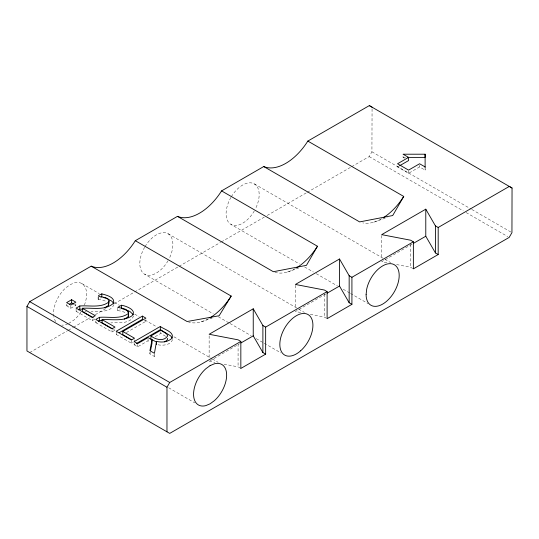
<?xml version="1.0" encoding="UTF-8"?>
<svg xmlns="http://www.w3.org/2000/svg" width="539" height="539" viewBox="0 0 539 539"><rect width="100%" height="100%" fill="white"/><g stroke="black" fill="none" stroke-linecap="round" stroke-linejoin="round"><path stroke-width="0.4" stroke-dasharray="2.69 2.02" d="M240.839 368.447L238.076 366.85L238.083 343.929M425.116 170.122L425.116 168.532L425.116 170.122L419.605 166.935L408.575 173.302L397.553 166.935L397.553 165.345M404.445 158.183L403.064 157.388L403.064 155.798M408.575 173.302L408.575 170.917M419.605 166.935L419.605 165.345M351.677 166.672L369.161 156.579L371.923 151.803L372.065 108.885M113.924 304.468C110.899 312.997 98.421 311.03 91.192 311.542M133.605 315.827C130.573 324.357 118.095 322.396 110.872 322.901M149.909 352.297L149.909 353.894L154.437 356.501L154.848 354.11M149.909 353.894L150.213 352.344M172.608 339.503C170.769 345.128 162.879 345.816 157.887 344.778M66.627 304.212L66.627 305.808L68.055 304.98M66.627 305.808L70.831 308.234L75.844 305.337L75.844 302.952M76.114 308.894L76.114 311.286L77.34 310.572M98.091 296.834L98.091 299.219L100.584 297.784M29.706 352.56L67.584 330.69M68.312 330.266L72.684 327.746M73.412 327.321L90.168 317.653M95.268 314.709L106.19 308.396M114.207 303.774L133.874 292.421M134.602 291.997L178.308 266.765M179.036 266.34L220.559 242.375M221.286 241.95L264.265 217.136M267.176 215.459L306.516 192.746M307.243 192.329L350.95 167.09M76.114 311.286L92.284 320.624L95.295 318.886L93.867 318.057M95.787 321.055L95.787 322.645L97.013 321.938M117.772 308.193L117.772 310.579L120.258 309.143M397.553 166.935L398.934 166.14M95.787 322.645L111.964 331.984L114.975 330.245L114.975 328.655M116.208 332.044L116.208 334.429L117.664 333.594M126.402 332.57L145.901 321.311L145.901 319.721M116.208 334.429L131.395 343.202L133.254 342.13M134.144 343.195L134.144 344.785L135.599 343.943M134.144 344.785L137.627 346.799L148.043 340.783L150.037 341.928M155.192 336.659L160.844 333.392L165.972 336.531M209.866 360.894L239.505 343.781M325.778 293.971L295.412 311.502L301.2 312.613M412.052 244.16L381.686 261.691L387.474 262.803M67.941 323.784L65.792 324.694A23.386 13.495 -60 0 1 61.81 325.091M68.655 323.481L74.355 319.748A23.386 13.495 -60 0 0 80.985 311.832M373.743 222.209L387.177 217.487M287.469 272.02L298.532 268.126M201.195 321.823L212.117 318.131M403.064 157.388L405.517 157.388M84.778 311.488L86.355 311.515M98.091 299.219L102.269 299.96L106.823 301.638M117.772 310.579L121.942 311.326L126.503 312.997M396.569 264.555L410.624 267.263L413.379 268.853M310.296 314.365L324.357 317.067L326.418 318.266M209.139 361.312L214.926 362.417M224.022 364.162L238.076 366.85M371.923 151.803L471.099 209.058M471.834 209.482L511.942 232.639M369.161 156.579L463.23 210.89M466.147 212.575L507.718 236.574M254.32 183.907L384.132 258.855M384.866 259.279L390.694 262.641M230.935 197.415A23.386 13.502 -60 0 0 230.935 224.419L299.489 263.995M304.589 266.946L313.341 272M316.258 273.677L337.407 285.892M343.242 289.261L349.804 293.048M350.539 293.472L368.036 303.572M168.053 233.717L297.865 308.665M298.593 309.083L304.427 312.452M144.661 247.219A23.386 13.502 -60 0 0 144.661 274.23L213.215 313.806M218.322 316.75L229.257 323.07M229.991 323.488L251.134 335.703M256.241 338.647L263.537 342.858M264.265 343.276L281.035 352.964M144.506 320.51L145.901 321.311M74.443 304.528L75.844 305.337M113.54 329.417L114.975 330.245M81.787 283.534L99.196 293.593M114.436 302.399L119.51 305.337M134.75 314.143L139.102 316.656M144.903 320.011L157.24 327.139M173.929 336.781L211.652 358.59M212.379 359.008L218.18 362.363M168.66 387.77L194.781 402.862M410.624 244.308L410.624 267.263M381.686 235.462L381.686 258.41M324.357 294.119L324.357 317.067M295.412 285.272L295.412 308.22M209.139 335.905L209.139 358.031M160.844 331.802L160.844 333.392M154.437 354.116L154.437 356.501M148.043 339.193L148.043 340.783M137.627 344.414L137.627 346.799M134.494 339.819L134.494 341.409M131.395 340.816L131.395 343.202M111.964 330.394L111.964 331.984M98.287 296.949L98.287 299.334M92.284 319.027L92.284 320.624M70.831 305.849L70.831 308.234M145.052 246.566A23.386 13.502 -60 0 1 167.663 233.508A23.386 13.502 -60 0 1 169.138 258.713M168.053 260.728A23.386 13.502 -60 0 1 144.661 274.23M231.319 196.755A23.386 13.502 -60 0 1 253.936 183.698A23.386 13.502 -60 0 1 255.412 208.903M254.32 210.917A23.386 13.502 -60 0 1 230.935 224.419M84.401 305.061A23.386 13.495 -60 0 0 74.375 282.874L70.083 284.686L65.819 287.813A23.386 13.495 -60 0 0 53.684 315.739M55.76 321.594A23.386 13.495 -60 0 1 53.799 316.501M208.472 318.717A47.425 27.381 -60 0 1 188.637 322.1M295.412 268.537A47.425 27.381 -60 0 1 274.91 272.289M381.686 218.726A47.425 27.381 -60 0 1 362.808 222.903"/><path stroke-width="0.81" d="M512.05 188.017L369.323 105.604L307.836 141.077A47.425 27.381 -60 0 1 263.739 166.544L221.576 190.894A47.425 27.381 -60 0 1 177.472 216.355L135.309 240.704A47.425 27.381 -60 0 1 91.206 266.165L29.719 301.645L26.963 306.415L26.95 350.963L169.724 433.396L509.173 237.416L511.942 232.639L512.05 188.017L509.301 186.42L438.187 227.478L438.187 254.529L413.379 268.853L413.379 241.802L410.624 240.212L381.686 234.64L425.783 209.179L435.431 225.888L435.431 252.939L438.187 254.529M240.839 341.43L240.839 368.447L265.646 354.15L265.646 327.106L262.891 325.516L253.242 308.807L209.139 334.268L238.083 339.833L240.839 341.43L169.724 382.474L166.969 387.245L166.969 431.806M425.116 167.737L425.116 154.208L403.064 154.208L408.575 157.388L408.575 160.575L399.621 165.742M425.116 154.208L425.116 157.388L407.969 157.388M366.109 294.55L366.675 289.281A23.393 13.502 -60 0 1 384.691 264.871A23.393 13.502 -60 0 1 399.183 275.193L399.19 275.456A23.393 13.502 -60 0 1 382.65 304.104A23.393 13.502 -60 0 1 366.109 294.557M156.512 341.349L154.437 353.321L149.909 350.707L152.025 339.893L148.043 337.603L137.627 343.612L134.144 341.605L160.346 326.472C163.715 329.369 176.024 332.361 171.335 338.842C167.231 342.245 161.505 342.636 156.512 341.349L156.512 344.529M150.516 350.801L152.025 343.08L152.025 339.893M104.613 307.782L108.541 305.438L108.972 300.917C108.824 295.177 91.36 298.289 101.824 293.883C105.988 295.022 116.026 297.299 113.197 303.511C104.883 310.828 92.472 307.587 82.413 308.261L82.413 311.448L93.146 317.646M108.541 305.438L108.972 300.917M124.293 319.142L128.221 316.797L128.653 312.276C126.793 308.335 121.47 308.241 117.772 307.398L121.504 305.242C125.937 305.93 137.62 310.114 131.86 315.908C123.114 321.662 111.93 319.155 102.087 319.62L102.087 322.807L112.826 329.006M128.221 316.797L128.653 312.276M221.576 190.894L317.464 246.256L306.435 265.35L273.361 271.717L177.472 216.355M307.836 141.077L403.738 196.445L392.709 215.539L359.634 221.906L263.739 166.544M135.309 240.704L231.191 296.066L219.137 315.753L187.087 321.527L91.206 266.165M108.541 302.251C100.402 308.173 89.191 305.202 79.792 305.977L76.114 308.099L92.284 317.437L95.295 315.699L82.413 308.261M128.221 313.61C120.082 319.533 108.865 316.561 99.466 317.336L95.787 319.459L111.964 328.797L114.975 327.065L102.087 319.62M71.64 299.724L66.627 302.622L70.831 305.054L75.844 302.157L71.64 299.724L71.64 302.911L69.491 304.151M78.566 309.864L79.792 309.157L83.019 309.197M98.239 321.231L99.466 320.523L101.891 320.543M408.575 157.388L397.553 163.755L408.575 170.122L419.605 163.755L425.116 166.935M122.791 331.472L145.901 318.131L142.411 316.117L116.208 331.249L131.395 340.021L134.494 338.229L122.791 331.472L122.791 334.652L131.738 339.819M119.119 332.752L142.411 319.304L142.411 316.117M136.327 343.525L160.346 329.652L170.634 335.878L172.386 338.209M150.947 335.925L160.844 330.212L166.538 333.735L167.656 335.925C164.099 341.82 155.387 339.644 150.947 335.925L150.947 339.105L156.229 341.928M339.516 258.989L295.412 284.451L324.357 290.022L327.112 291.612L327.112 318.664L351.92 304.34L351.92 277.289L349.157 275.698L339.516 258.989L339.516 286.041L349.164 302.743L351.92 304.34M265.646 327.106L327.112 291.612M351.92 277.289L413.379 241.802M240.953 342.945L253.242 335.844L253.242 308.807M327.22 293.135L339.516 286.041M413.494 243.325L425.783 236.23L425.783 209.179M164.355 341.867L166.713 340.601L167.656 339.112L167.568 338.31M103.879 297.636L105.927 298.202M106.688 298.491L111.741 301.106L113.641 303.322M435.431 225.888L438.187 227.478M253.242 335.844L262.891 352.553L265.646 354.15M71.64 302.911L73.742 304.124M29.719 301.645L169.724 382.474M26.963 306.415L166.969 387.245M369.323 105.604L372.072 107.2M133.315 314.682L129.811 311.394L121.504 308.429L121.504 305.242M425.783 236.23L435.431 252.939M349.157 275.698L349.164 302.743M262.891 325.516L262.891 352.553M160.346 326.472L160.346 329.652M128.019 310.996L128.019 312.586M101.824 293.883L101.824 297.063M99.466 317.336L99.466 320.523M79.792 305.977L79.792 309.157M231.191 296.066A47.425 27.381 -60 0 1 209.806 317.949M317.464 246.256A47.425 27.381 -60 0 1 296.746 267.735M403.738 196.445A47.425 27.381 -60 0 1 383.687 217.5M210.109 365.61L205.837 368.743A23.386 13.495 -60 0 0 193.568 394.258A23.386 13.495 -60 0 0 205.817 405.618L210.109 403.805L214.381 400.679A23.386 13.495 -60 0 0 226.643 375.157A23.386 13.495 -60 0 0 214.401 363.798L210.109 365.61M300.661 350.788A23.386 13.502 -60 0 0 308.072 314.56A23.386 13.502 -60 0 0 280.401 339.092A23.386 13.502 -60 0 0 300.661 350.788"/></g></svg>
